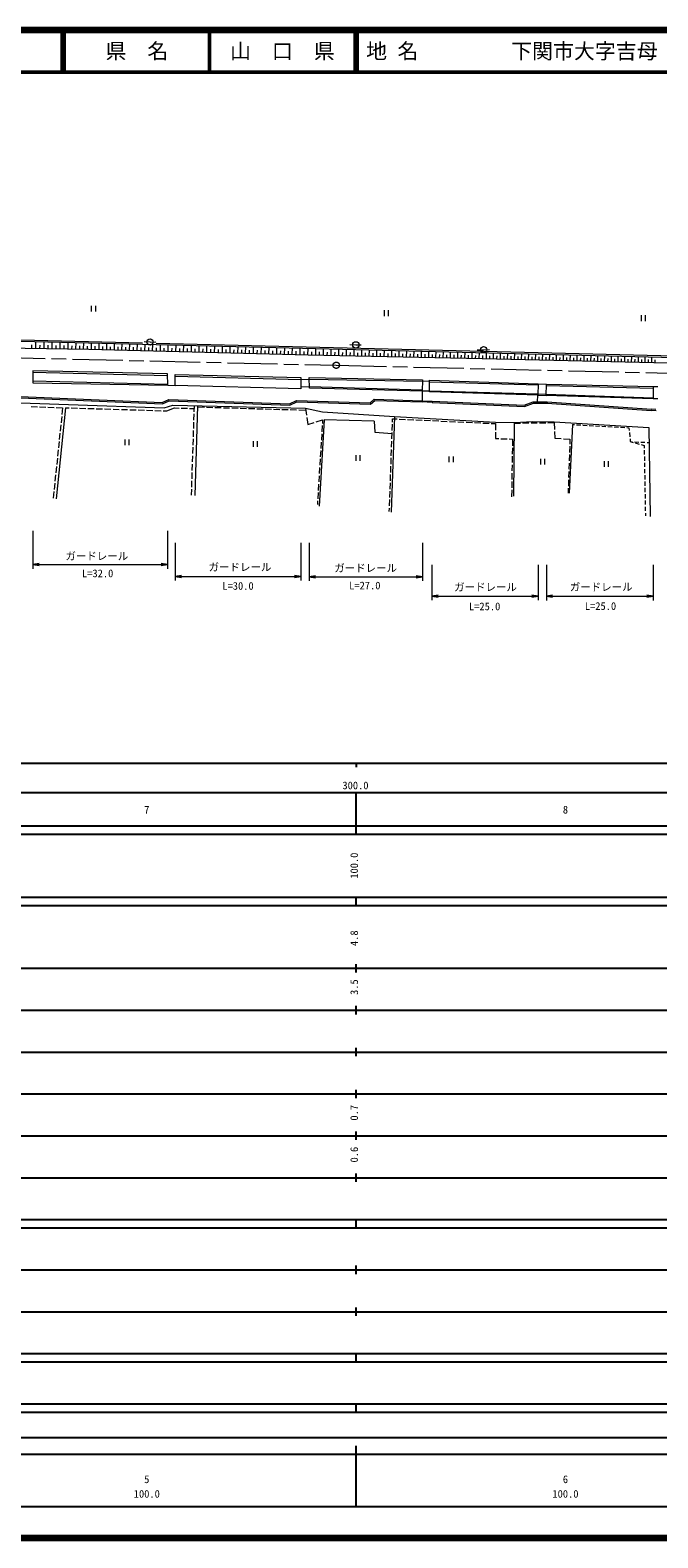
# Model space of a CAD drawing. Units: millimetres, scale not verified. Extents: x 40000 to 680000, y 20000 to 380000.
# Drawn here: x 290136 to 440072, y 20000 to 380000 of the extents above; entities that cross this region are included whole.
import ezdxf
from ezdxf.enums import TextEntityAlignment as Align

# ---------------------------------------------------------------- set-up
doc = ezdxf.new("R2010")
doc.units = ezdxf.units.MM
doc.header["$LTSCALE"] = 1000
doc.linetypes.add('CHAIN', pattern=[18.5, 12, -1.5, 3.5, -1.5])
for name, color, linetype, lineweight in [('M-BMK', 2, 'CHAIN', 13), ('M-STR-HTXT', 7, 'Continuous', 13), ('M-TTL', 2, 'Continuous', 140), ('M-TTL-BAND', 7, 'Continuous', 25), ('M-TTL-LINE', 7, 'Continuous', 50), ('M-WORK', 1, 'Continuous', 13)]:
    doc.layers.add(name, color=color, linetype=linetype, lineweight=lineweight)
doc.layers.add('M-TTL-TXT', color=7, linetype='Continuous')
doc.styles.add('ＭＳ ゴシック', font='')
doc.styles.get('ＭＳ ゴシック').set_extended_font_data('MS Gothic')

# ---------------------------------------------------------------- blocks, each defined once
blk = doc.blocks.new('open_arrow')
at = {"color": 0, "linetype": 'Continuous', "lineweight": -2}
blk.add_lwpolyline([(7.5, 1.25), (0, 0), (7.5, -1.25)], dxfattribs=at)

msp = doc.modelspace()

# ---------------------------------------------------------------- linework, layer by layer
at = {"layer": 'M-BMK'}
for p, q in [((263271, 302339), (363244, 299990)), ((363244, 299990), (449312, 297936))]:
    msp.add_line(p, q, dxfattribs=at)
msp.add_circle((363244, 299990), 750, dxfattribs=at)
at = {"layer": 'M-STR-HTXT'}
for p, q in [((290788, 260443), (290788, 251392)), ((322948, 260443), (322948, 251392)), ((324750, 257564), (324750, 248552)), ((354819, 257564), (354819, 248552)), ((356788, 257564), (356788, 248493)), ((383866, 257564), (383866, 248493)), ((290788, 252392), (322948, 252392)), ((386091, 252343), (386091, 243862)), ((411470, 252343), (411470, 243862)), ((413437, 252343), (413437, 243823)), ((438940, 252343), (438940, 243823)), ((324750, 249552), (354819, 249552)), ((356788, 249493), (383866, 249493)), ((386091, 244862), (411470, 244862)), ((413437, 244823), (438940, 244823))]:
    msp.add_line(p, q, dxfattribs=at)
at = {"layer": 'M-TTL'}
for p, q in [((680000, 380000), (40000, 380000)), ((40000, 20000), (680000, 20000))]:
    msp.add_line(p, q, dxfattribs=at)
at = {"layer": 'M-TTL-BAND'}
for p, q in [((40000, 205000), (579000, 205000)), ((368000, 205000), (368000, 204000)), ((68000, 198000), (579000, 198000)), ((368000, 188000), (368000, 198000)), ((40000, 190000), (579000, 190000)), ((40000, 188000), (579000, 188000)), ((40000, 173000), (579000, 173000)), ((368000, 171000), (368000, 173000)), ((40000, 171000), (579000, 171000)), ((40000, 156000), (579000, 156000)), ((368000, 155000), (368000, 157000)), ((46000, 146000), (579000, 146000)), ((368000, 145000), (368000, 147000)), ((368000, 135000), (368000, 137000)), ((52000, 136000), (579000, 136000)), ((46000, 126000), (579000, 126000)), ((368000, 125000), (368000, 127000)), ((52000, 116000), (579000, 116000)), ((368000, 115000), (368000, 117000)), ((46000, 106000), (579000, 106000)), ((368000, 105000), (368000, 107000)), ((40000, 96000), (579000, 96000)), ((40000, 94000), (579000, 94000)), ((368000, 94000), (368000, 96000)), ((49000, 84000), (579000, 84000)), ((368000, 83000), (368000, 85000)), ((40000, 74000), (579000, 74000)), ((368000, 73000), (368000, 75000)), ((40000, 64000), (579000, 64000)), ((40000, 62000), (579000, 62000)), ((368000, 62000), (368000, 64000)), ((40000, 52000), (579000, 52000)), ((368000, 50000), (368000, 52000)), ((40000, 50000), (579000, 50000)), ((71000, 44000), (565000, 44000)), ((40000, 40000), (579000, 40000)), ((368000, 27500), (368000, 42000)), ((68000, 27500), (579000, 27500))]:
    msp.add_line(p, q, dxfattribs=at)
at = {"layer": 'M-TTL-LINE'}
for p, q in [((297750, 380000), (297750, 370000)), ((298250, 380000), (298250, 370000)), ((333000, 380000), (333000, 370000)), ((367750, 380000), (367750, 370000)), ((368250, 380000), (368250, 370000)), ((40000, 370000), (680000, 370000))]:
    msp.add_line(p, q, dxfattribs=at)
at = {"layer": 'M-WORK'}
for p, q in [((304742, 314182), (304742, 312782)), ((305792, 312782), (305792, 314182)), ((374678, 313113), (374678, 311713)), ((375728, 311713), (375728, 313113)), ((436066, 311926), (436066, 310526)), ((437116, 310526), (437116, 311926)), ((287887, 306091), (316990, 305337)), ((287878, 305741), (316981, 304987)), ((290515, 304015), (290529, 304839)), ((291504, 303999), (291531, 305646)), ((292481, 303982), (292495, 304797)), ((293459, 303966), (293486, 305596)), ((294426, 303950), (294439, 304756)), ((295393, 303934), (295419, 305546)), ((296349, 303918), (296362, 304715)), ((297305, 303902), (297332, 305496)), ((298251, 303887), (298264, 304675)), ((299196, 303871), (299223, 305447)), ((300132, 303855), (300145, 304635)), ((301067, 303840), (301093, 305399)), ((301992, 303824), (302004, 304595)), ((302917, 303809), (302942, 305351)), ((303834, 303794), (303847, 304559)), ((304752, 303773), (304790, 305303)), ((305669, 303750), (305688, 304514)), ((306585, 303727), (306624, 305255)), ((307501, 303704), (307520, 304467)), ((308417, 303681), (308456, 305208)), ((309332, 303658), (309351, 304421)), ((310247, 303635), (310286, 305160)), ((311162, 303612), (311181, 304374)), ((312076, 303589), (312114, 305113)), ((312989, 303566), (313008, 304327)), ((313903, 303543), (313941, 305065)), ((314815, 303520), (314835, 304281)), ((315728, 303497), (315766, 305018)), ((316642, 303474), (316662, 304236)), ((316981, 304987), (320265, 304924)), ((318786, 305524), (317410, 305555)), ((317557, 303451), (317595, 304975)), ((318478, 303428), (318497, 304195)), ((318786, 305524), (320147, 305539)), ((319399, 303405), (319438, 304940)), ((320265, 304924), (447305, 301772)), ((320274, 305274), (447314, 302122)), ((320322, 303381), (320341, 304151)), ((321245, 303358), (321284, 304897)), ((322169, 303335), (322188, 304105)), ((323093, 303312), (323131, 304851)), ((324017, 303288), (324036, 304058)), ((324941, 303265), (324979, 304805)), ((325865, 303242), (325884, 304012)), ((326790, 303219), (326828, 304759)), ((327714, 303195), (327734, 303966)), ((328639, 303172), (328678, 304713)), ((329565, 303149), (329584, 303920)), ((330490, 303125), (330529, 304668)), ((331416, 303102), (331435, 303874)), ((332341, 303079), (332380, 304622)), ((333267, 303056), (333287, 303827)), ((334194, 303032), (334232, 304576)), ((335120, 303009), (335140, 303781)), ((336047, 302986), (336086, 304530)), ((336974, 302962), (336993, 303735)), ((337901, 302939), (337940, 304484)), ((338828, 302916), (338847, 303688)), ((339755, 302892), (339794, 304438)), ((340683, 302869), (340703, 303642)), ((341611, 302845), (341650, 304392)), ((342539, 302822), (342559, 303596)), ((343467, 302799), (343506, 304346)), ((344396, 302775), (344416, 303549)), ((345325, 302752), (345364, 304300)), ((346254, 302729), (346273, 303503)), ((347183, 302705), (347222, 304254)), ((348112, 302682), (348132, 303456)), ((349042, 302658), (349081, 304208)), ((349972, 302635), (349991, 303410)), ((350902, 302612), (350941, 304161)), ((351832, 302588), (351852, 303363)), ((352762, 302565), (352801, 304115)), ((353693, 302541), (353713, 303317)), ((354624, 302518), (354663, 304069)), ((355555, 302494), (355575, 303270)), ((356486, 302471), (356525, 304023)), ((357414, 302451), (357431, 303224)), ((358342, 302431), (358375, 303977)), ((359266, 302411), (359283, 303181)), ((360190, 302391), (360223, 303931)), ((361111, 302371), (361127, 303138)), ((362032, 302351), (362065, 303886)), ((362949, 302331), (362965, 303096)), ((363866, 302312), (363899, 303840)), ((364779, 302292), (364796, 303053)), ((365693, 302272), (365726, 303795)), ((366603, 302252), (366619, 303011)), ((367513, 302233), (367546, 303750)), ((368420, 302213), (368436, 302969)), ((369326, 302194), (369359, 303705)), ((370229, 302174), (370245, 302927)), ((371132, 302155), (371165, 303660)), ((372032, 302135), (372048, 302885)), ((372931, 302116), (372964, 303615)), ((373828, 302097), (373844, 302843)), ((374724, 302077), (374756, 303571)), ((375616, 302058), (375632, 302802)), ((376509, 302039), (376541, 303527)), ((377398, 302020), (377414, 302761)), ((378287, 302000), (378319, 303482)), ((379173, 301981), (379189, 302719)), ((380059, 301962), (380091, 303438)), ((380941, 301943), (380957, 302678)), ((381824, 301924), (381855, 303395)), ((382703, 301905), (382718, 302638)), ((383582, 301886), (383613, 303351)), ((384457, 301867), (384473, 302597)), ((385333, 301848), (385364, 303308)), ((386205, 301830), (386221, 302556)), ((387077, 301811), (387109, 303264)), ((387946, 301792), (387962, 302516)), ((388815, 301773), (388846, 303221)), ((389680, 301755), (389696, 302476)), ((390546, 301736), (390577, 303178)), ((391408, 301717), (391424, 302436)), ((392270, 301699), (392301, 303136)), ((393988, 301662), (394019, 303093)), ((395699, 301625), (395730, 303051)), ((397403, 301588), (397434, 303008)), ((399103, 301550), (399135, 302966)), ((400797, 301512), (400829, 302924)), ((402488, 301473), (402520, 302882)), ((404174, 301435), (404206, 302840)), ((405856, 301397), (405888, 302799)), ((407534, 301359), (407566, 302757)), ((409207, 301321), (409239, 302716)), ((410876, 301283), (410908, 302674)), ((412541, 301246), (412573, 302633)), ((414202, 301208), (414233, 302592)), ((415859, 301170), (415890, 302551)), ((417511, 301133), (417542, 302510)), ((419159, 301095), (419190, 302469)), ((420803, 301058), (420834, 302428)), ((393129, 301680), (393145, 302396)), ((394843, 301643), (394859, 302356)), ((396551, 301606), (396567, 302317)), ((398253, 301570), (398269, 302278)), ((399950, 301531), (399966, 302237)), ((401643, 301493), (401659, 302197)), ((403331, 301454), (403347, 302157)), ((405015, 301416), (405031, 302117)), ((406695, 301378), (406711, 302077)), ((408371, 301340), (408386, 302037)), ((410042, 301302), (410058, 301998)), ((411709, 301264), (411725, 301958)), ((413372, 301227), (413387, 301919)), ((415030, 301189), (415046, 301879)), ((416685, 301152), (416700, 301840)), ((418335, 301114), (418350, 301801)), ((419981, 301077), (419996, 301762)), ((421623, 301040), (421638, 301723)), ((422443, 301021), (422474, 302387)), ((423260, 301002), (423276, 301684)), ((424078, 300984), (424109, 302347)), ((424894, 300965), (424909, 301645)), ((425710, 300947), (425740, 302306)), ((426523, 300928), (426539, 301606)), ((427337, 300910), (427368, 302266)), ((428148, 300892), (428164, 301568)), ((428960, 300873), (428991, 302226)), ((429769, 300855), (429785, 301529)), ((430579, 300836), (430610, 302186)), ((431386, 300818), (431402, 301491)), ((432194, 300800), (432224, 302146)), ((432999, 300782), (433015, 301453)), ((433805, 300763), (433835, 302106)), ((434608, 300745), (434623, 301415)), ((435411, 300727), (435442, 302066)), ((436213, 300709), (436228, 301376)), ((437014, 300691), (437044, 302026)), ((437813, 300672), (437828, 301338)), ((438613, 300654), (438643, 301986)), ((439410, 300636), (439425, 301301)), ((290790, 296236), (323006, 295510)), ((322948, 297434), (290798, 298230)), ((323015, 295228), (324750, 295151)), ((324750, 297368), (354819, 296594)), ((354819, 296594), (356788, 296698)), ((356788, 296698), (383866, 296160)), ((383870, 296304), (385518, 296223)), ((411470, 295246), (385520, 295971)), ((411481, 295550), (413437, 295497)), ((354819, 294896), (356846, 294823)), ((383811, 294072), (356846, 294823)), ((383805, 293815), (383799, 291229)), ((385539, 293796), (383805, 293815)), ((385538, 293908), (411398, 293180)), ((411387, 292853), (413422, 292761)), ((411398, 293180), (413423, 293090)), ((413423, 293090), (438982, 292222)), ((413435, 295153), (438946, 294522)), ((438940, 294942), (440028, 294919)), ((440049, 291939), (438987, 291940)), ((290386, 290119), (291885, 290056)), ((292384, 290034), (293883, 289970)), ((294382, 289949), (295881, 289885)), ((298563, 289839), (296329, 268091)), ((296381, 289864), (297891, 289800)), ((297891, 289800), (297727, 288232)), ((298563, 289839), (299436, 289812)), ((299936, 289797), (301435, 289751)), ((301935, 289735), (303434, 289689)), ((303934, 289674), (305433, 289628)), ((305933, 289612), (307432, 289566)), ((307932, 289551), (309431, 289505)), ((309931, 289489), (311430, 289443)), ((311930, 289428), (313429, 289382)), ((313929, 289366), (315429, 289320)), ((315928, 289305), (317428, 289258)), ((317927, 289243), (319427, 289197)), ((319926, 289181), (321426, 289135)), ((321925, 289120), (322798, 289093)), ((322798, 289093), (324612, 289812)), ((324612, 289812), (325694, 289774)), ((326194, 289757), (327693, 289704)), ((328193, 289686), (329275, 289648)), ((329241, 288384), (329191, 286885)), ((329307, 290343), (329258, 288883)), ((330126, 290325), (329473, 268862)), ((330117, 290039), (331790, 289990)), ((332290, 289975), (333789, 289930)), ((334289, 289916), (335788, 289871)), ((336288, 289856), (337787, 289812)), ((338287, 289797), (339787, 289753)), ((340286, 289738), (341786, 289693)), ((342285, 289679), (343785, 289634)), ((344285, 289619), (345784, 289575)), ((346284, 289560), (347783, 289516)), ((348283, 289501), (349782, 289457)), ((350282, 289442), (351781, 289397)), ((352281, 289383), (353780, 289338)), ((354280, 289323), (355953, 289274)), ((355887, 289746), (356125, 288044)), ((386147, 291127), (383799, 291229)), ((383800, 291530), (386160, 291427)), ((386160, 291427), (386147, 291127)), ((411338, 290946), (413615, 290922)), ((411344, 291246), (413636, 291221)), ((413636, 291221), (413615, 290922)), ((413615, 290922), (438501, 289187)), ((413636, 291221), (438522, 289486)), ((439702, 289093), (438501, 289187)), ((439597, 289402), (438525, 289486)), ((297469, 285745), (297314, 284253)), ((297676, 287734), (297521, 286242)), ((329175, 286385), (329124, 284886)), ((356194, 287549), (356432, 285846)), ((356432, 285846), (357976, 286334)), ((358453, 286484), (359997, 286972)), ((359911, 285588), (359817, 284091)), ((359997, 286972), (359942, 286087)), ((376625, 284389), (376679, 285889)), ((376697, 286388), (376727, 287205)), ((376727, 287205), (377782, 287155)), ((378282, 287132), (379780, 287061)), ((380280, 287038), (381778, 286967)), ((382278, 286944), (383776, 286873)), ((384275, 286850), (385774, 286779)), ((386273, 286756), (387771, 286685)), ((388271, 286662), (389769, 286591)), ((390269, 286568), (391767, 286497)), ((392266, 286474), (393765, 286403)), ((394264, 286380), (395763, 286309)), ((396262, 286286), (397760, 286215)), ((398260, 286192), (399758, 286121)), ((400258, 286098), (401314, 286048)), ((401314, 286048), (401320, 284515)), ((405751, 286171), (407278, 286191)), ((407778, 286198), (409278, 286217)), ((409778, 286224), (411278, 286244)), ((411778, 286250), (413278, 286270)), ((413777, 286276), (415304, 286296)), ((415304, 286296), (415359, 284670)), ((419661, 285842), (418856, 269479)), ((419661, 285842), (420176, 285812)), ((420675, 285783), (421673, 285725)), ((422173, 285696), (423171, 285638)), ((423670, 285608), (424668, 285550)), ((425167, 285521), (426166, 285463)), ((426665, 285434), (427663, 285376)), ((428162, 285346), (429161, 285288)), ((429660, 285259), (430658, 285201)), ((431157, 285172), (432156, 285114)), ((432655, 285085), (433170, 285055)), ((433170, 285055), (433235, 284396)), ((297055, 281766), (296900, 280274)), ((297262, 283756), (297107, 282264)), ((312758, 282269), (312758, 280869)), ((313808, 280869), (313808, 282269)), ((329041, 282387), (328991, 280888)), ((329108, 284386), (329058, 282887)), ((343392, 281874), (343392, 280474)), ((344442, 280474), (344442, 281874)), ((359662, 281596), (359569, 280099)), ((359786, 283592), (359693, 282095)), ((376482, 280392), (376536, 281891)), ((376554, 282391), (376607, 283890)), ((401322, 284015), (401329, 282483)), ((401329, 282483), (402089, 282462)), ((402589, 282449), (404088, 282408)), ((404588, 282394), (405348, 282373)), ((405348, 282373), (405322, 280739)), ((415375, 284170), (415430, 282543)), ((415430, 282543), (417001, 282462)), ((417501, 282437), (419073, 282356)), ((419073, 282356), (419031, 281141)), ((433284, 283899), (433383, 282903)), ((433432, 282406), (433498, 281747)), ((433498, 281747), (434003, 281724)), ((433498, 281747), (434186, 281562)), ((434503, 281700), (435502, 281654)), ((434669, 281432), (435634, 281172)), ((436001, 281630), (437000, 281584)), ((436117, 281042), (436805, 280856)), ((436805, 280856), (436816, 280202)), ((437500, 281560), (438005, 281537)), ((296641, 277788), (296486, 276296)), ((296848, 279777), (296693, 278285)), ((328907, 278389), (328857, 276890)), ((328974, 280388), (328924, 278889)), ((359413, 277604), (359320, 276107)), ((359537, 279600), (359444, 278103)), ((367931, 278549), (367931, 277149)), ((368981, 277149), (368981, 278549)), ((376338, 276395), (376392, 277894)), ((376410, 278393), (376464, 279892)), ((390175, 278232), (390175, 276832)), ((391225, 276832), (391225, 278232)), ((405283, 278239), (405259, 276739)), ((405314, 280239), (405290, 278739)), ((412022, 277678), (412022, 276278)), ((413072, 276278), (413072, 277678)), ((418946, 278643), (418895, 277143)), ((419014, 280641), (418963, 279142)), ((436825, 279703), (436842, 278703)), ((436851, 278203), (436869, 277203)), ((296228, 273809), (296072, 272317)), ((296434, 275799), (296279, 274307)), ((328774, 274392), (328724, 272892)), ((328841, 276390), (328790, 274891)), ((359164, 273611), (359071, 272114)), ((359289, 275608), (359195, 274110)), ((376195, 272397), (376249, 273896)), ((376266, 274396), (376320, 275895)), ((405220, 274240), (405196, 272740)), ((405251, 276239), (405227, 274740)), ((418809, 274645), (418758, 273146)), ((418878, 276644), (418826, 275145)), ((427221, 277124), (427221, 275724)), ((428271, 275724), (428271, 277124)), ((436877, 276703), (436895, 275703)), ((436904, 275203), (436921, 274203)), ((436930, 273703), (436947, 272704)), ((296021, 271820), (295865, 270328)), ((328640, 270394), (328591, 268934)), ((328707, 272393), (328657, 270893)), ((359040, 271615), (358947, 270118)), ((376123, 270398), (376177, 271898)), ((405157, 270240), (405131, 268606)), ((405188, 272240), (405164, 270740)), ((418673, 270647), (418631, 269432)), ((418741, 272646), (418690, 271147)), ((436956, 272204), (436973, 271204)), ((436982, 270704), (436999, 269704)), ((295814, 269831), (295651, 268263)), ((358791, 267623), (358736, 266738)), ((358916, 269619), (358822, 268122)), ((375979, 266401), (376033, 267900)), ((376051, 268400), (376105, 269899)), ((437008, 269204), (437026, 268204)), ((437034, 267704), (437052, 266705)), ((375932, 265085), (375961, 265901)), ((437061, 266205), (437078, 265205)), ((437087, 264705), (437098, 264051))]:
    msp.add_line(p, q, dxfattribs=at)
for points in [[(163182, 308260), (165217, 306850), (198704, 306216), (221977, 305477), (253324, 304633), (304144, 303789), (356546, 302469), (398131, 301572), (445966, 300488), (447032, 301058), (447251, 301381), (447314, 302122)], [(366507, 304917), (367929, 304854), (369180, 304901)], [(396913, 303664), (398445, 303695), (399884, 303758)], [(221854, 293724), (274358, 292580), (276434, 292721), (321730, 290807), (323305, 291516), (352179, 290461), (353821, 291274), (371453, 290726), (372454, 291585), (383799, 291229)], [(221861, 294024), (274351, 292881), (276430, 293021), (321671, 291110), (323245, 291819), (352114, 290763), (353756, 291576), (371346, 291029), (372347, 291889), (383800, 291530)], [(411338, 290946), (411344, 291246), (411387, 292853)], [(276403, 291374), (322140, 289782), (324200, 290458), (355887, 289746), (359960, 288832), (377144, 287733), (376337, 264944)], [(386147, 291127), (408182, 290130), (410364, 290966), (411338, 290946)], [(386160, 291427), (408133, 290433), (410312, 291267), (411344, 291246)], [(372336, 286635), (360374, 286947), (359178, 266370)], [(372336, 286635), (372444, 284045), (376599, 283666)], [(377144, 287733), (401328, 286429), (405753, 286343), (405577, 268736)], [(405753, 286343), (410170, 286526), (415299, 286511), (437956, 285103), (438249, 263901)]]:
    msp.add_lwpolyline(points, dxfattribs=at)
for points in [[(322933, 297925), (290800, 298652), (290788, 295814), (323015, 295228)], [(324750, 297802), (354819, 297075), (354819, 294377), (324750, 295151)], [(356777, 297043), (383875, 296488), (383805, 293815), (356855, 294518)], [(385517, 296394), (411481, 295550), (411387, 292853), (385540, 293603)], [(413437, 295497), (438940, 294942), (438987, 291940), (413422, 292761)]]:
    msp.add_lwpolyline(points, close=True, dxfattribs=at)
for centre in [(318786, 305524), (367929, 304854), (398445, 303695)]:
    msp.add_circle(centre, 750, dxfattribs=at)

# ---------------------------------------------------------------- block references
at = {"layer": 'M-STR-HTXT', "xscale": 200, "yscale": 200}
for p in [(290788, 252392), (324750, 249552), (356788, 249493), (386091, 244862), (413437, 244823)]:
    msp.add_blockref('open_arrow', p, dxfattribs=at)
at = {"layer": 'M-STR-HTXT', "xscale": 200, "yscale": 200, "rotation": 180}
for p in [(322948, 252392), (354819, 249552), (383866, 249493), (411470, 244862), (438940, 244823)]:
    msp.add_blockref('open_arrow', p, dxfattribs=at)

# ---------------------------------------------------------------- texts
at = {"layer": 'M-STR-HTXT', "style": 'ＭＳ ゴシック'}
for p in [(306066, 254411), (340263, 251769), (370274, 251551), (398901, 247000), (426528, 247039)]:
    msp.add_text('ガードレール', height=1833, dxfattribs=at).set_placement(p, align=Align.MIDDLE_CENTER)
for s, p in [('L=32.0', (306264, 248830)), ('L=30.0', (339788, 245832)), ('L=27.0', (370076, 245931)), ('L=25.0', (398704, 240944)), ('L=25.0', (426369, 241023))]:
    msp.add_text(s, height=1833, dxfattribs=at).set_placement(p, align=Align.BOTTOM_CENTER)
at = {"layer": 'M-TTL-BAND', "style": 'ＭＳ ゴシック'}
for s, p in [('300.0', (367844, 198195)), ('7', (318000, 192405)), ('8', (418000, 192405)), ('5', (318000, 32523)), ('6', (418000, 32523)), ('100.0', (318000, 29033)), ('100.0', (418000, 29033))]:
    msp.add_text(s, height=1833, dxfattribs=at).set_placement(p, align=Align.BOTTOM_CENTER)
for s, p in [('100.0', (369000, 180500)), ('4.8', (369000, 163174)), ('3.5', (369000, 151500)), ('0.7', (369000, 121500)), ('0.6', (369000, 111500))]:
    msp.add_text(s, height=1833, rotation=90, dxfattribs=at).set_placement(p, align=Align.BOTTOM_CENTER)
at = {"layer": 'M-TTL-TXT', "style": 'ＭＳ ゴシック'}
for s, p in [('県\u3000名', (315625, 375000)), ('山\u3000口\u3000県', (350375, 375000))]:
    msp.add_text(s, height=3666, dxfattribs=at).set_placement(p, align=Align.MIDDLE_CENTER)
for s, p in [('地 名', (370380, 375000)), ('下関市大字吉母', (405024, 375000))]:
    msp.add_text(s, height=3666, dxfattribs=at).set_placement(p, align=Align.MIDDLE_LEFT)

doc.saveas('drawing.dxf')
